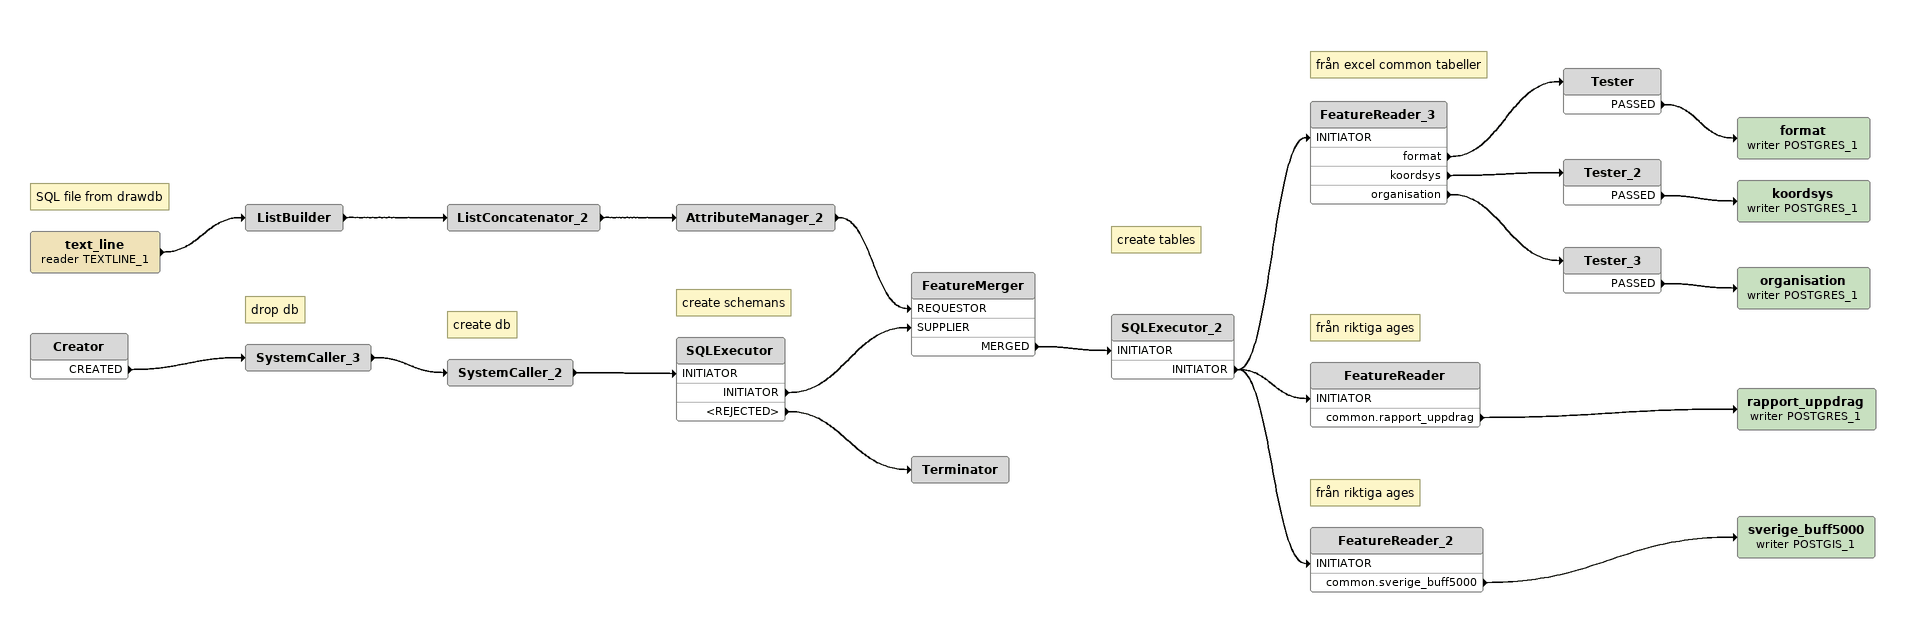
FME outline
Note: SQL file from drawdb
text_line (reader TEXTLINE_1)
    -> ListBuilder
ListBuilder
    -> ListConcatenator_2
ListConcatenator_2
    -> AttributeManager_2
AttributeManager_2
    -> FeatureMerger [REQUESTOR]
Creator
    CREATED -> SystemCaller_3
Note: drop db
SystemCaller_3
    -> SystemCaller_2
Note: create db
SystemCaller_2
    -> SQLExecutor [INITIATOR]
Note: create schemans
SQLExecutor
    INITIATOR -> FeatureMerger [SUPPLIER]
    <REJECTED> -> Terminator
FeatureMerger
    MERGED -> SQLExecutor_2 [INITIATOR]
Note: create tables
SQLExecutor_2
    INITIATOR -> FeatureReader [INITIATOR]
    INITIATOR -> FeatureReader_2 [INITIATOR]
    INITIATOR -> FeatureReader_3 [INITIATOR]
Note: från excel common tabeller
FeatureReader_3
    format -> Tester
    koordsys -> Tester_2
    organisation -> Tester_3
Tester
    PASSED -> format (writer POSTGRES_1)
format (writer POSTGRES_1)
Tester_2
    PASSED -> koordsys (writer POSTGRES_1)
koordsys (writer POSTGRES_1)
Tester_3
    PASSED -> organisation (writer POSTGRES_1)
organisation (writer POSTGRES_1)
Note: från riktiga ages
FeatureReader
    common.rapport_uppdrag -> rapport_uppdrag (writer POSTGRES_1)
rapport_uppdrag (writer POSTGRES_1)
Note: från riktiga ages
FeatureReader_2
    common.sverige_buff5000 -> sverige_buff5000 (writer POSTGIS_1)
sverige_buff5000 (writer POSTGIS_1)
Terminator
